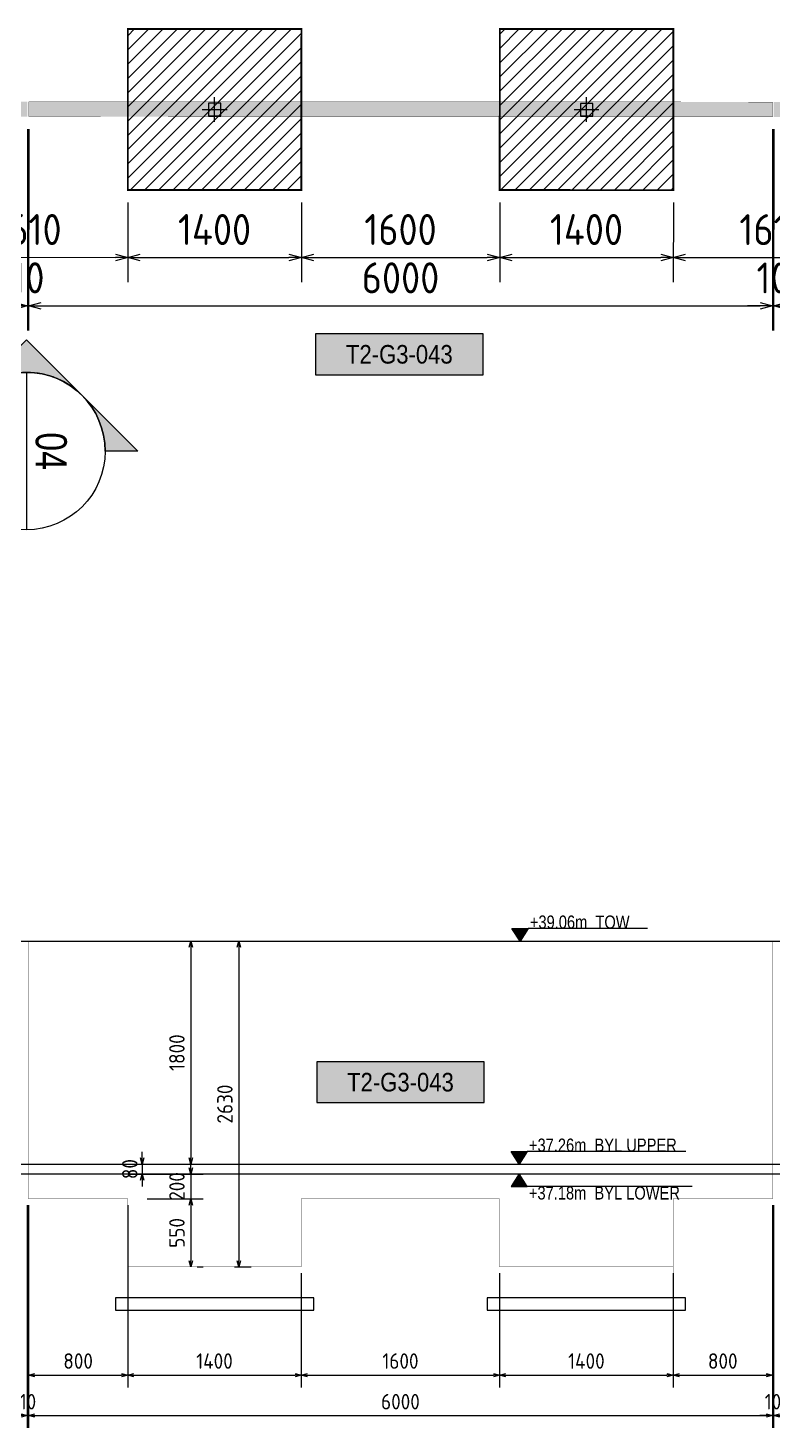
# Model space of a CAD drawing. Header units: centimetres. Extents: x -6122352 to 7132207, y -1694241 to 1947892.
# Drawn here: x 3394046 to 3400055, y 745346 to 756644 of the extents above; entities that cross this region are included whole.
import ezdxf
from ezdxf.enums import TextEntityAlignment as Align

# ---------------------------------------------------------------- set-up
doc = ezdxf.new("R2010")
doc.units = ezdxf.units.CM
doc.header["$MEASUREMENT"] = 0
doc.header["$PDMODE"] = 66
doc.header["$PDSIZE"] = 100
doc.linetypes.add('DASHED2', pattern=[0.375, 0.25, -0.125])
doc.linetypes.add('HIDDEN', pattern=[0.375, 0.25, -0.125])
for name, color, linetype in [('00-MI-DIM', 7, 'Continuous'), ('@MI-FOOTINGS', 7, 'Continuous'), ('@MI-TYPE-01', 30, 'Continuous'), ('@MI-TYPE-02', 6, 'Continuous'), ('JML-Dimension', 1, 'Continuous'), ('PANEL-TAGS', 7, 'Continuous'), ('SECTION', 130, 'Continuous')]:
    doc.layers.add(name, color=color, linetype=linetype)
doc.styles.add('Arial Narrow', font='ARIALN.TTF', dxfattribs={"width": 0.95, "height": 500})
doc.styles.add('PANELTAG_STYLE', font='arial.ttf')
doc.styles.add('Schueco-BEMSTIL', font='isocpeur.ttf', dxfattribs={"width": 0.9})
doc.styles.add('txt-Pisa-std', font='arial.ttf', dxfattribs={"width": 0.8})
doc.dimstyles.new('MI- JWC-TXT-2.5 MM', dxfattribs={"dimscale": 1.5, "dimtxt": 2.5, "dimasz": 1, "dimexe": 2, "dimexo": 1, "dimgap": 1, "dimtad": 1, "dimdec": 0, "dimdsep": 46, "dimtxsty": 'Schueco-BEMSTIL', "dimblk": 'OPEN30', "dimcen": 0, "dimdle": 2, "dimclrd": 140, "dimclre": 8, "dimclrt": 40, "dimadec": 0, "dimazin": 2, "dimtfac": 1, "dimtdec": 0, "dimtix": 1, "dimtmove": 2, "dimatfit": 3, "dimldrblk": 'OPEN', "dimfxl": 2, "dimlwd": -1, "dimlwe": -1, "dimarcsym": 0})

# ---------------------------------------------------------------- blocks, each defined once
blk = doc.blocks.new('_Open30')
at = {"color": 0, "linetype": 'ByBlock', "lineweight": -2}
for p, q in [((-1, 0.27), (0, 0)), ((0, 0), (-1, -0.27)), ((0, 0), (-1, 0))]:
    blk.add_line(p, q, dxfattribs=at)
blk = doc.blocks.new('*D1447')
at = {"layer": '00-MI-DIM', "color": 140, "transparency": 16777216}
for p, q in [((396565, -188583), (396565, -188483)), ((396565, -188693), (396565, -188683)), ((396565, -188793), (396565, -188893))]:
    blk.add_line(p, q, dxfattribs=at)
at = {"layer": '00-MI-DIM', "color": 8, "transparency": 16777216}
for p, q in [((395139, -188682), (396765, -188683)), ((395139, -188692), (396765, -188693))]:
    blk.add_line(p, q, dxfattribs=at)
at = {"layer": 'Defpoints', "color": 0, "transparency": 16777216}
for p in [(395039, -188682), (395039, -188692), (396565, -188683)]:
    blk.add_point(p, dxfattribs=at)
at = {"layer": '00-MI-DIM', "color": 140, "transparency": 16777216, "xscale": 100, "yscale": 100, "zscale": 100}
for p, rotation in [((396565, -188683), 269.9897341789317), ((396565, -188693), 89.98973417893167)]:
    blk.add_blockref('_Open30', p, dxfattribs=dict(at, rotation=rotation))
at = {"layer": '00-MI-DIM', "color": 40, "transparency": 16777216, "insert": (396340, -188688), "char_height": 250, "attachment_point": 5, "rotation": 89.9897, "style": 'Schueco-BEMSTIL'}
blk.add_mtext('10', dxfattribs=at)
blk = doc.blocks.new('_Open')
at = {"color": 0, "linetype": 'ByBlock', "lineweight": -2}
for p, q in [((-1, 0.2), (0, 0)), ((-1, -0.2), (0, 0)), ((0, 0), (-1, 0))]:
    blk.add_line(p, q, dxfattribs=at)
blk = doc.blocks.new('*D1449')
at = {"layer": '00-MI-DIM', "color": 8, "transparency": 16777216}
for p, q in [((395141, -182682), (396766, -182683)), ((395139, -188682), (396765, -188683))]:
    blk.add_line(p, q, dxfattribs=at)
at = {"layer": '00-MI-DIM', "color": 140, "transparency": 16777216}
blk.add_line((396565, -188583), (396566, -182783), dxfattribs=at)
at = {"layer": 'Defpoints', "color": 0, "transparency": 16777216}
for p in [(395041, -182682), (396566, -182683), (395039, -188682)]:
    blk.add_point(p, dxfattribs=at)
at = {"layer": '00-MI-DIM', "color": 140, "transparency": 16777216, "xscale": 100, "yscale": 100, "zscale": 100}
for p, rotation in [((396566, -182683), 89.98973417893167), ((396565, -188683), 269.9897341789317)]:
    blk.add_blockref('_Open30', p, dxfattribs=dict(at, rotation=rotation))
at = {"layer": '00-MI-DIM', "color": 40, "transparency": 16777216, "insert": (396340, -185683), "char_height": 250, "attachment_point": 5, "rotation": 89.9897, "style": 'Schueco-BEMSTIL'}
blk.add_mtext('6000', dxfattribs=at)
blk = doc.blocks.new('*D1451')
at = {"layer": '00-MI-DIM', "color": 140, "transparency": 16777216}
for p, q in [((396566, -182573), (396566, -182473)), ((396566, -182683), (396566, -182673)), ((396566, -182783), (396566, -182883))]:
    blk.add_line(p, q, dxfattribs=at)
at = {"layer": '00-MI-DIM', "color": 8, "transparency": 16777216}
for p, q in [((395141, -182672), (396766, -182673)), ((395141, -182682), (396766, -182683))]:
    blk.add_line(p, q, dxfattribs=at)
at = {"layer": 'Defpoints', "color": 0, "transparency": 16777216}
for p in [(395041, -182672), (395041, -182682), (396566, -182673)]:
    blk.add_point(p, dxfattribs=at)
at = {"layer": '00-MI-DIM', "color": 140, "transparency": 16777216, "xscale": 100, "yscale": 100, "zscale": 100}
for p, rotation in [((396566, -182673), 269.9897341789317), ((396566, -182683), 89.98973417893167)]:
    blk.add_blockref('_Open30', p, dxfattribs=dict(at, rotation=rotation))
at = {"layer": '00-MI-DIM', "color": 40, "transparency": 16777216, "insert": (396341, -182678), "char_height": 250, "attachment_point": 5, "rotation": 89.9897, "style": 'Schueco-BEMSTIL'}
blk.add_mtext('10', dxfattribs=at)
blk = doc.blocks.new('T2-FOOTING PLAN')
at = {"layer": '@MI-FOOTINGS', "transparency": 33554679}
h = blk.add_hatch(dxfattribs=at)
h.set_pattern_fill('ANSI31', color=8, scale=650)
h.paths.add_polyline_path([(-700, 650), (700, 650), (700, -650), (-700, -650)])
at = {"layer": '@MI-FOOTINGS', "color": 160, "true_color": 0x3340f0, "const_width": 15}
blk.add_lwpolyline([(-700, 650), (700, 650), (700, -650), (-700, -650)], close=True, dxfattribs=at)
at = {"layer": '@MI-FOOTINGS', "color": 30}
blk.add_point((0, 0), dxfattribs=at)
blk = doc.blocks.new('*D1471')
at = {"layer": '00-MI-DIM', "color": 8, "transparency": 16777216}
for p, q in [((395731, -187882), (396375, -187883)), ((395730, -189492), (396374, -189493))]:
    blk.add_line(p, q, dxfattribs=at)
at = {"layer": '00-MI-DIM', "color": 140, "transparency": 16777216}
blk.add_line((396174, -189393), (396175, -187983), dxfattribs=at)
at = {"layer": 'Defpoints', "color": 0, "transparency": 16777216}
for p in [(395631, -187882), (396175, -187883), (395630, -189492)]:
    blk.add_point(p, dxfattribs=at)
at = {"layer": '00-MI-DIM', "color": 140, "transparency": 16777216, "xscale": 100, "yscale": 100, "zscale": 100}
for p, rotation in [((396175, -187883), 89.98973417893167), ((396174, -189493), 269.9897341789317)]:
    blk.add_blockref('_Open30', p, dxfattribs=dict(at, rotation=rotation))
at = {"layer": '00-MI-DIM', "color": 40, "transparency": 16777216, "insert": (395950, -188688), "char_height": 250, "attachment_point": 5, "rotation": 89.9897, "style": 'Schueco-BEMSTIL'}
blk.add_mtext('1610', dxfattribs=at)
blk = doc.blocks.new('*D1473')
at = {"layer": '00-MI-DIM', "color": 8, "transparency": 16777216}
for p, q in [((395731, -186482), (396375, -186483)), ((395731, -187882), (396375, -187883))]:
    blk.add_line(p, q, dxfattribs=at)
at = {"layer": '00-MI-DIM', "color": 140, "transparency": 16777216}
blk.add_line((396175, -187783), (396175, -186583), dxfattribs=at)
at = {"layer": 'Defpoints', "color": 0, "transparency": 16777216}
for p in [(395631, -186482), (396175, -186483), (395631, -187882)]:
    blk.add_point(p, dxfattribs=at)
at = {"layer": '00-MI-DIM', "color": 140, "transparency": 16777216, "xscale": 100, "yscale": 100, "zscale": 100}
for p, rotation in [((396175, -186483), 89.98973417893167), ((396175, -187883), 269.9897341789317)]:
    blk.add_blockref('_Open30', p, dxfattribs=dict(at, rotation=rotation))
at = {"layer": '00-MI-DIM', "color": 40, "transparency": 16777216, "insert": (395950, -187183), "char_height": 250, "attachment_point": 5, "rotation": 89.9897, "style": 'Schueco-BEMSTIL'}
blk.add_mtext('1400', dxfattribs=at)
blk = doc.blocks.new('*D1475')
at = {"layer": '00-MI-DIM', "color": 8, "transparency": 16777216}
for p, q in [((395732, -184882), (396375, -184883)), ((395731, -186482), (396375, -186483))]:
    blk.add_line(p, q, dxfattribs=at)
at = {"layer": '00-MI-DIM', "color": 140, "transparency": 16777216}
blk.add_line((396175, -186383), (396175, -184983), dxfattribs=at)
at = {"layer": 'Defpoints', "color": 0, "transparency": 16777216}
for p in [(395632, -184882), (396175, -184883), (395631, -186482)]:
    blk.add_point(p, dxfattribs=at)
at = {"layer": '00-MI-DIM', "color": 140, "transparency": 16777216, "xscale": 100, "yscale": 100, "zscale": 100}
for p, rotation in [((396175, -184883), 89.98973417893167), ((396175, -186483), 269.9897341789317)]:
    blk.add_blockref('_Open30', p, dxfattribs=dict(at, rotation=rotation))
at = {"layer": '00-MI-DIM', "color": 40, "transparency": 16777216, "insert": (395950, -185683), "char_height": 250, "attachment_point": 5, "rotation": 89.9897, "style": 'Schueco-BEMSTIL'}
blk.add_mtext('1600', dxfattribs=at)
blk = doc.blocks.new('*D1477')
at = {"layer": '00-MI-DIM', "color": 8, "transparency": 16777216}
for p, q in [((395732, -183482), (396375, -183483)), ((395732, -184882), (396375, -184883))]:
    blk.add_line(p, q, dxfattribs=at)
at = {"layer": '00-MI-DIM', "color": 140, "transparency": 16777216}
blk.add_line((396175, -184783), (396175, -183583), dxfattribs=at)
at = {"layer": 'Defpoints', "color": 0, "transparency": 16777216}
for p in [(395632, -183482), (396175, -183483), (395632, -184882)]:
    blk.add_point(p, dxfattribs=at)
at = {"layer": '00-MI-DIM', "color": 140, "transparency": 16777216, "xscale": 100, "yscale": 100, "zscale": 100}
for p, rotation in [((396175, -183483), 89.98973417893167), ((396175, -184883), 269.9897341789317)]:
    blk.add_blockref('_Open30', p, dxfattribs=dict(at, rotation=rotation))
at = {"layer": '00-MI-DIM', "color": 40, "transparency": 16777216, "insert": (395950, -184183), "char_height": 250, "attachment_point": 5, "rotation": 89.9897, "style": 'Schueco-BEMSTIL'}
blk.add_mtext('1400', dxfattribs=at)
blk = doc.blocks.new('*D1433')
at = {"layer": '00-MI-DIM', "color": 8, "transparency": 16777216}
for p, q in [((395733, -181872), (396376, -181873)), ((395732, -183482), (396375, -183483))]:
    blk.add_line(p, q, dxfattribs=at)
at = {"layer": '00-MI-DIM', "color": 140, "transparency": 16777216}
blk.add_line((396175, -183383), (396176, -181973), dxfattribs=at)
at = {"layer": 'Defpoints', "color": 0, "transparency": 16777216}
for p in [(395633, -181872), (396176, -181873), (395632, -183482)]:
    blk.add_point(p, dxfattribs=at)
at = {"layer": '00-MI-DIM', "color": 140, "transparency": 16777216, "xscale": 100, "yscale": 100, "zscale": 100}
for p, rotation in [((396176, -181873), 89.98973417893167), ((396175, -183483), 269.9897341789317)]:
    blk.add_blockref('_Open30', p, dxfattribs=dict(at, rotation=rotation))
at = {"layer": '00-MI-DIM', "color": 40, "transparency": 16777216, "insert": (395951, -182678), "char_height": 250, "attachment_point": 5, "rotation": 89.9897, "style": 'Schueco-BEMSTIL'}
blk.add_mtext('1610', dxfattribs=at)
blk = doc.blocks.new('*U1871')
h = blk.add_hatch(color=94)
edge = h.paths.add_edge_path()
edge.add_line((0, -6.35), (0, -8.98))
edge.add_line((0, -8.98), (-8.98, 0))
edge.add_line((-8.98, 0), (0, 8.98))
edge.add_line((0, 8.98), (0, 6.35))
edge.add_arc((0, 0), 6.35, 90, 270)
at = {"color": 94}
blk.add_line((-6.35, 0), (6.35, 0), dxfattribs=at)
for points in [[(0, -6.35), (0, -8.98), (-8.98, 0), (0, 8.98), (0, 6.35, 1)], [(-4.49, 4.49, 0.414214), (-4.49, -4.49), (-8.98, 0), (-4.49, 4.49)]]:
    blk.add_lwpolyline(points, format="xyb", close=True)
blk.add_circle((0, 0), 6.35, dxfattribs=at)
at = {"style": 'Arial Narrow', "width": 0.95, "flags": 8}
blk.add_attdef('VIEWNUMBER', text='', height=2.5, dxfattribs=at).set_placement((0, 0), align=Align.BOTTOM_CENTER)
blk.add_attdef('SHEETNUMBER', text='', height=2.5, dxfattribs=at).set_placement((0, -1.59), align=Align.TOP_CENTER)
blk = doc.blocks.new('PANELTAG')
at = {"layer": 'PANEL-TAGS', "color": 1}
blk.add_lwpolyline([(-13.5, -3.3), (13.5, -3.3), (13.5, 3.3), (-13.5, 3.3)], close=True, dxfattribs=at)
at = {"layer": 'PANEL-TAGS', "color": 40, "true_color": 0xffd700}
blk.add_solid([(-13.5, -3.3), (13.5, -3.3), (-13.5, 3.3), (13.5, 3.3)], dxfattribs=at)
at = {"layer": 'PANEL-TAGS', "color": 5, "style": 'PANELTAG_STYLE', "width": 0.85}
blk.add_attdef('TAGNO', text='', height=3, dxfattribs=at).set_placement((0, 0), align=Align.MIDDLE)
blk = doc.blocks.new('*D2090')
at = {"layer": '@MI-TYPE-01', "color": 8, "transparency": 16777216}
for p, q in [((3394050, 747145), (3394050, 745673)), ((3394850, 747145), (3394850, 745673))]:
    blk.add_line(p, q, dxfattribs=at)
at = {"layer": '@MI-TYPE-01', "color": 140, "transparency": 16777216}
blk.add_line((3394100, 745773), (3394800, 745773), dxfattribs=at)
at = {"layer": 'Defpoints', "color": 0, "transparency": 16777216}
for p in [(3394050, 747195), (3394850, 747195), (3394850, 745773)]:
    blk.add_point(p, dxfattribs=at)
at = {"layer": '@MI-TYPE-01', "color": 140, "transparency": 16777216, "xscale": 50, "yscale": 50, "zscale": 50, "rotation": 180}
blk.add_blockref('_Open30', (3394050, 745773), dxfattribs=at)
at = {"layer": '@MI-TYPE-01', "color": 140, "transparency": 16777216, "xscale": 50, "yscale": 50, "zscale": 50}
blk.add_blockref('_Open30', (3394850, 745773), dxfattribs=at)
at = {"layer": '@MI-TYPE-01', "color": 40, "transparency": 16777216, "insert": (3394450, 745886), "char_height": 125, "attachment_point": 5, "style": 'Schueco-BEMSTIL'}
blk.add_mtext('800', dxfattribs=at)
blk = doc.blocks.new('*D2091')
at = {"layer": '@MI-TYPE-01', "color": 8, "transparency": 16777216}
for p, q in [((3394850, 747145), (3394850, 745673)), ((3396250, 746595), (3396250, 745673))]:
    blk.add_line(p, q, dxfattribs=at)
at = {"layer": '@MI-TYPE-01', "color": 140, "transparency": 16777216}
blk.add_line((3394900, 745773), (3396200, 745773), dxfattribs=at)
at = {"layer": 'Defpoints', "color": 0, "transparency": 16777216}
for p in [(3394850, 747195), (3396250, 746645), (3396250, 745773)]:
    blk.add_point(p, dxfattribs=at)
at = {"layer": '@MI-TYPE-01', "color": 140, "transparency": 16777216, "xscale": 50, "yscale": 50, "zscale": 50, "rotation": 180}
blk.add_blockref('_Open30', (3394850, 745773), dxfattribs=at)
at = {"layer": '@MI-TYPE-01', "color": 140, "transparency": 16777216, "xscale": 50, "yscale": 50, "zscale": 50}
blk.add_blockref('_Open30', (3396250, 745773), dxfattribs=at)
at = {"layer": '@MI-TYPE-01', "color": 40, "transparency": 16777216, "insert": (3395550, 745886), "char_height": 125, "attachment_point": 5, "style": 'Schueco-BEMSTIL'}
blk.add_mtext('1400', dxfattribs=at)
blk = doc.blocks.new('*D2092')
at = {"layer": '@MI-TYPE-01', "color": 8, "transparency": 16777216}
for p, q in [((3396250, 746595), (3396250, 745673)), ((3397850, 746595), (3397850, 745673))]:
    blk.add_line(p, q, dxfattribs=at)
at = {"layer": '@MI-TYPE-01', "color": 140, "transparency": 16777216}
blk.add_line((3396300, 745773), (3397800, 745773), dxfattribs=at)
at = {"layer": 'Defpoints', "color": 0, "transparency": 16777216}
for p in [(3396250, 746645), (3397850, 746645), (3397850, 745773)]:
    blk.add_point(p, dxfattribs=at)
at = {"layer": '@MI-TYPE-01', "color": 140, "transparency": 16777216, "xscale": 50, "yscale": 50, "zscale": 50, "rotation": 180}
blk.add_blockref('_Open30', (3396250, 745773), dxfattribs=at)
at = {"layer": '@MI-TYPE-01', "color": 140, "transparency": 16777216, "xscale": 50, "yscale": 50, "zscale": 50}
blk.add_blockref('_Open30', (3397850, 745773), dxfattribs=at)
at = {"layer": '@MI-TYPE-01', "color": 40, "transparency": 16777216, "insert": (3397050, 745886), "char_height": 125, "attachment_point": 5, "style": 'Schueco-BEMSTIL'}
blk.add_mtext('1600', dxfattribs=at)
blk = doc.blocks.new('*D2093')
at = {"layer": '@MI-TYPE-01', "color": 8, "transparency": 16777216}
for p, q in [((3397850, 746595), (3397850, 745673)), ((3399250, 746595), (3399250, 745673))]:
    blk.add_line(p, q, dxfattribs=at)
at = {"layer": '@MI-TYPE-01', "color": 140, "transparency": 16777216}
blk.add_line((3397900, 745773), (3399200, 745773), dxfattribs=at)
at = {"layer": 'Defpoints', "color": 0, "transparency": 16777216}
for p in [(3397850, 746645), (3399250, 746645), (3399250, 745773)]:
    blk.add_point(p, dxfattribs=at)
at = {"layer": '@MI-TYPE-01', "color": 140, "transparency": 16777216, "xscale": 50, "yscale": 50, "zscale": 50, "rotation": 180}
blk.add_blockref('_Open30', (3397850, 745773), dxfattribs=at)
at = {"layer": '@MI-TYPE-01', "color": 140, "transparency": 16777216, "xscale": 50, "yscale": 50, "zscale": 50}
blk.add_blockref('_Open30', (3399250, 745773), dxfattribs=at)
at = {"layer": '@MI-TYPE-01', "color": 40, "transparency": 16777216, "insert": (3398550, 745886), "char_height": 125, "attachment_point": 5, "style": 'Schueco-BEMSTIL'}
blk.add_mtext('1400', dxfattribs=at)
blk = doc.blocks.new('*D2094')
at = {"layer": '@MI-TYPE-01', "color": 8, "transparency": 16777216}
for p, q in [((3400050, 747145), (3400050, 745673)), ((3399250, 746595), (3399250, 745673))]:
    blk.add_line(p, q, dxfattribs=at)
at = {"layer": '@MI-TYPE-01', "color": 140, "transparency": 16777216}
blk.add_line((3399300, 745773), (3400000, 745773), dxfattribs=at)
at = {"layer": 'Defpoints', "color": 0, "transparency": 16777216}
for p in [(3400050, 747195), (3399250, 746645), (3400050, 745773)]:
    blk.add_point(p, dxfattribs=at)
at = {"layer": '@MI-TYPE-01', "color": 140, "transparency": 16777216, "xscale": 50, "yscale": 50, "zscale": 50, "rotation": 180}
blk.add_blockref('_Open30', (3399250, 745773), dxfattribs=at)
at = {"layer": '@MI-TYPE-01', "color": 140, "transparency": 16777216, "xscale": 50, "yscale": 50, "zscale": 50}
blk.add_blockref('_Open30', (3400050, 745773), dxfattribs=at)
at = {"layer": '@MI-TYPE-01', "color": 40, "transparency": 16777216, "insert": (3399650, 745886), "char_height": 125, "attachment_point": 5, "style": 'Schueco-BEMSTIL'}
blk.add_mtext('800', dxfattribs=at)
blk = doc.blocks.new('*D2095')
at = {"layer": '@MI-TYPE-01', "color": 8, "transparency": 16777216}
for p, q in [((3394050, 747145), (3394050, 745346)), ((3400050, 747145), (3400050, 745346))]:
    blk.add_line(p, q, dxfattribs=at)
at = {"layer": '@MI-TYPE-01', "color": 140, "transparency": 16777216}
blk.add_line((3394100, 745446), (3400000, 745446), dxfattribs=at)
at = {"layer": 'Defpoints', "color": 0, "transparency": 16777216}
for p in [(3394050, 747195), (3400050, 747195), (3400050, 745446)]:
    blk.add_point(p, dxfattribs=at)
at = {"layer": '@MI-TYPE-01', "color": 140, "transparency": 16777216, "xscale": 50, "yscale": 50, "zscale": 50, "rotation": 180}
blk.add_blockref('_Open30', (3394050, 745446), dxfattribs=at)
at = {"layer": '@MI-TYPE-01', "color": 140, "transparency": 16777216, "xscale": 50, "yscale": 50, "zscale": 50}
blk.add_blockref('_Open30', (3400050, 745446), dxfattribs=at)
at = {"layer": '@MI-TYPE-01', "color": 40, "transparency": 16777216, "insert": (3397050, 745558), "char_height": 125, "attachment_point": 5, "style": 'Schueco-BEMSTIL'}
blk.add_mtext('6000', dxfattribs=at)
blk = doc.blocks.new('*D2103')
at = {"layer": '@MI-TYPE-01', "color": 8, "transparency": 16777216}
for p, q in [((3394040, 747145), (3394040, 745346)), ((3394050, 747145), (3394050, 745346))]:
    blk.add_line(p, q, dxfattribs=at)
at = {"layer": '@MI-TYPE-01', "color": 140, "transparency": 16777216}
for p, q in [((3393990, 745446), (3393940, 745446)), ((3394040, 745446), (3394050, 745446)), ((3394100, 745446), (3394150, 745446))]:
    blk.add_line(p, q, dxfattribs=at)
at = {"layer": 'Defpoints', "color": 0, "transparency": 16777216}
for p in [(3394040, 747195), (3394050, 747195), (3394050, 745446)]:
    blk.add_point(p, dxfattribs=at)
at = {"layer": '@MI-TYPE-01', "color": 140, "transparency": 16777216, "xscale": 50, "yscale": 50, "zscale": 50}
blk.add_blockref('_Open30', (3394040, 745446), dxfattribs=at)
at = {"layer": '@MI-TYPE-01', "color": 140, "transparency": 16777216, "xscale": 50, "yscale": 50, "zscale": 50, "rotation": 180}
blk.add_blockref('_Open30', (3394050, 745446), dxfattribs=at)
at = {"layer": '@MI-TYPE-01', "color": 40, "transparency": 16777216, "insert": (3394045, 745558), "char_height": 125, "attachment_point": 5, "style": 'Schueco-BEMSTIL'}
blk.add_mtext('10', dxfattribs=at)
blk = doc.blocks.new('*D2104')
at = {"layer": '@MI-TYPE-01', "color": 8, "transparency": 16777216}
for p, q in [((3400050, 747145), (3400050, 745346)), ((3400060, 747145), (3400060, 745346))]:
    blk.add_line(p, q, dxfattribs=at)
at = {"layer": '@MI-TYPE-01', "color": 140, "transparency": 16777216}
for p, q in [((3400000, 745446), (3399950, 745446)), ((3400050, 745446), (3400060, 745446)), ((3400110, 745446), (3400160, 745446))]:
    blk.add_line(p, q, dxfattribs=at)
at = {"layer": 'Defpoints', "color": 0, "transparency": 16777216}
for p in [(3400050, 747195), (3400060, 747195), (3400060, 745446)]:
    blk.add_point(p, dxfattribs=at)
at = {"layer": '@MI-TYPE-01', "color": 140, "transparency": 16777216, "xscale": 50, "yscale": 50, "zscale": 50}
blk.add_blockref('_Open30', (3400050, 745446), dxfattribs=at)
at = {"layer": '@MI-TYPE-01', "color": 140, "transparency": 16777216, "xscale": 50, "yscale": 50, "zscale": 50, "rotation": 180}
blk.add_blockref('_Open30', (3400060, 745446), dxfattribs=at)
at = {"layer": '@MI-TYPE-01', "color": 40, "transparency": 16777216, "insert": (3400055, 745558), "char_height": 125, "attachment_point": 5, "style": 'Schueco-BEMSTIL'}
blk.add_mtext('10', dxfattribs=at)
blk = doc.blocks.new('T2-ELE FT')
at = {"color": 12, "linetype": 'HIDDEN', "ltscale": 5, "const_width": 2}
blk.add_lwpolyline([(30306558, 1676366), (30306558, 1676866), (30307958, 1676866), (30307958, 1676366)], dxfattribs=at)
at = {"color": 12, "ltscale": 20, "const_width": 2}
blk.add_lwpolyline([(30306558, 1676366), (30307958, 1676366), (30307958, 1676116), (30306558, 1676116)], close=True, dxfattribs=at)
at = {"color": 8, "ltscale": 20}
blk.add_lwpolyline([(30306458, 1676116), (30308058, 1676116), (30308058, 1676016), (30306458, 1676016)], close=True, dxfattribs=at)
blk = doc.blocks.new('*D2078')
at = {"layer": '@MI-TYPE-01', "color": 8, "transparency": 16777216}
for p, q in [((3395711, 749275), (3395846, 749275)), ((3395711, 746645), (3395846, 746645))]:
    blk.add_line(p, q, dxfattribs=at)
at = {"layer": '@MI-TYPE-01', "color": 140, "transparency": 16777216}
blk.add_line((3395746, 749225), (3395746, 746695), dxfattribs=at)
at = {"layer": 'Defpoints', "color": 0, "transparency": 16777216}
for p in [(3395661, 749275), (3395661, 746645), (3395746, 746645)]:
    blk.add_point(p, dxfattribs=at)
at = {"layer": '@MI-TYPE-01', "color": 140, "transparency": 16777216, "xscale": 50, "yscale": 50, "zscale": 50}
for p, rotation in [((3395746, 749275), 90), ((3395746, 746645), 270)]:
    blk.add_blockref('_Open30', p, dxfattribs=dict(at, rotation=rotation))
at = {"layer": '@MI-TYPE-01', "color": 40, "transparency": 16777216, "insert": (3395634, 747960), "char_height": 125, "attachment_point": 5, "rotation": 90, "style": 'Schueco-BEMSTIL'}
blk.add_mtext('2630', dxfattribs=at)
blk = doc.blocks.new('*D2079')
at = {"layer": '@MI-TYPE-01', "color": 8, "transparency": 16777216}
for p, q in [((3395286, 749275), (3395459, 749275)), ((3395286, 747475), (3395459, 747475))]:
    blk.add_line(p, q, dxfattribs=at)
at = {"layer": '@MI-TYPE-01', "color": 140, "transparency": 16777216}
blk.add_line((3395359, 749225), (3395359, 747525), dxfattribs=at)
at = {"layer": 'Defpoints', "color": 0, "transparency": 16777216}
for p in [(3395236, 749275), (3395236, 747475), (3395359, 747475)]:
    blk.add_point(p, dxfattribs=at)
at = {"layer": '@MI-TYPE-01', "color": 140, "transparency": 16777216, "xscale": 50, "yscale": 50, "zscale": 50}
for p, rotation in [((3395359, 749275), 90), ((3395359, 747475), 270)]:
    blk.add_blockref('_Open30', p, dxfattribs=dict(at, rotation=rotation))
at = {"layer": '@MI-TYPE-01', "color": 40, "transparency": 16777216, "insert": (3395247, 748375), "char_height": 125, "attachment_point": 5, "rotation": 90, "style": 'Schueco-BEMSTIL'}
blk.add_mtext('1800', dxfattribs=at)
blk = doc.blocks.new('*D2080')
at = {"layer": '@MI-TYPE-01', "color": 140, "transparency": 16777216}
for p, q in [((3394967, 747525), (3394967, 747575)), ((3394967, 747475), (3394967, 747395)), ((3394967, 747345), (3394967, 747295))]:
    blk.add_line(p, q, dxfattribs=at)
at = {"layer": '@MI-TYPE-01', "color": 8, "transparency": 16777216}
for p, q in [((3394756, 747475), (3395067, 747475)), ((3394858, 747395), (3395067, 747395))]:
    blk.add_line(p, q, dxfattribs=at)
at = {"layer": 'Defpoints', "color": 0, "transparency": 16777216}
for p in [(3394706, 747475), (3394808, 747395), (3394967, 747395)]:
    blk.add_point(p, dxfattribs=at)
at = {"layer": '@MI-TYPE-01', "color": 140, "transparency": 16777216, "xscale": 50, "yscale": 50, "zscale": 50}
for p, rotation in [((3394967, 747475), 270), ((3394967, 747395), 90)]:
    blk.add_blockref('_Open30', p, dxfattribs=dict(at, rotation=rotation))
at = {"layer": '@MI-TYPE-01', "color": 40, "transparency": 16777216, "insert": (3394867, 747435), "char_height": 125, "attachment_point": 5, "rotation": 90, "style": 'Schueco-BEMSTIL'}
blk.add_mtext('80', dxfattribs=at)
blk = doc.blocks.new('*D2081')
at = {"layer": '@MI-TYPE-01', "color": 140, "transparency": 16777216}
for p, q in [((3395359, 747445), (3395359, 747495)), ((3395359, 747395), (3395359, 747195)), ((3395359, 747145), (3395359, 747095))]:
    blk.add_line(p, q, dxfattribs=at)
at = {"layer": '@MI-TYPE-01', "color": 8, "transparency": 16777216}
for p, q in [((3394858, 747395), (3395459, 747395)), ((3395007, 747195), (3395459, 747195))]:
    blk.add_line(p, q, dxfattribs=at)
at = {"layer": 'Defpoints', "color": 0, "transparency": 16777216}
for p in [(3394808, 747395), (3394957, 747195), (3395359, 747195)]:
    blk.add_point(p, dxfattribs=at)
at = {"layer": '@MI-TYPE-01', "color": 140, "transparency": 16777216, "xscale": 50, "yscale": 50, "zscale": 50}
for p, rotation in [((3395359, 747395), 270), ((3395359, 747195), 90)]:
    blk.add_blockref('_Open30', p, dxfattribs=dict(at, rotation=rotation))
at = {"layer": '@MI-TYPE-01', "color": 40, "transparency": 16777216, "insert": (3395247, 747295), "char_height": 125, "attachment_point": 5, "rotation": 90, "style": 'Schueco-BEMSTIL'}
blk.add_mtext('200', dxfattribs=at)
blk = doc.blocks.new('*D2082')
at = {"layer": '@MI-TYPE-01', "color": 8, "transparency": 16777216}
for p, q in [((3395007, 747195), (3395459, 747195)), ((3395409, 746645), (3395459, 746645))]:
    blk.add_line(p, q, dxfattribs=at)
at = {"layer": '@MI-TYPE-01', "color": 140, "transparency": 16777216}
blk.add_line((3395359, 747145), (3395359, 746695), dxfattribs=at)
at = {"layer": 'Defpoints', "color": 0, "transparency": 16777216}
for p in [(3394957, 747195), (3395359, 746645), (3395359, 746645)]:
    blk.add_point(p, dxfattribs=at)
at = {"layer": '@MI-TYPE-01', "color": 140, "transparency": 16777216, "xscale": 50, "yscale": 50, "zscale": 50}
for p, rotation in [((3395359, 747195), 90), ((3395359, 746645), 270)]:
    blk.add_blockref('_Open30', p, dxfattribs=dict(at, rotation=rotation))
at = {"layer": '@MI-TYPE-01', "color": 40, "transparency": 16777216, "insert": (3395247, 746920), "char_height": 125, "attachment_point": 5, "rotation": 90, "style": 'Schueco-BEMSTIL'}
blk.add_mtext('550', dxfattribs=at)
blk = doc.blocks.new('*U2058')
at = {"layer": 'JML-Dimension'}
h = blk.add_hatch(color=10, dxfattribs=at)
h.dxf.hatch_style = 1
h.paths.add_polyline_path([(0, 0), (-1.54, 2.37), (1.54, 2.37)])
blk.add_line((24.31, 2.37), (1.54, 2.37), dxfattribs=at)
blk.add_lwpolyline([(0, 0), (-1.54, 2.37), (1.54, 2.37), (0, 0)], dxfattribs=at)
at = {"color": 5, "style": 'txt-Pisa-std', "width": 0.8}
blk.add_attdef('+0.0', text='', height=2.5, dxfattribs=at).set_placement((1.87, 2.37), align=Align.BOTTOM_LEFT)
blk = doc.blocks.new('*U2056')
at = {"layer": 'JML-Dimension'}
h = blk.add_hatch(color=10, dxfattribs=at)
h.dxf.hatch_style = 1
h.paths.add_polyline_path([(0, 0), (-1.54, 2.37), (1.54, 2.37)])
blk.add_line((31.81, 2.37), (1.54, 2.37), dxfattribs=at)
blk.add_lwpolyline([(0, 0), (-1.54, 2.37), (1.54, 2.37), (0, 0)], dxfattribs=at)
at = {"color": 5, "style": 'txt-Pisa-std', "width": 0.8}
blk.add_attdef('+0.0', text='', height=2.5, dxfattribs=at).set_placement((1.87, 2.37), align=Align.BOTTOM_LEFT)
blk = doc.blocks.new('*U2057')
at = {"layer": 'JML-Dimension'}
h = blk.add_hatch(color=10, dxfattribs=at)
h.dxf.hatch_style = 1
h.paths.add_polyline_path([(0, 0), (-1.54, 2.37), (1.54, 2.37)])
blk.add_line((33.03, 2.37), (1.54, 2.37), dxfattribs=at)
blk.add_lwpolyline([(0, 0), (-1.54, 2.37), (1.54, 2.37), (0, 0)], dxfattribs=at)
at = {"color": 5, "style": 'txt-Pisa-std', "width": 0.8}
blk.add_attdef('+0.0', text='', height=2.5, dxfattribs=at).set_placement((1.87, 2.37), align=Align.BOTTOM_LEFT)
blk = doc.blocks.new('T2-MID PARTITION HALF')
at = {"layer": '@MI-TYPE-02'}
h = blk.add_hatch(color=256, dxfattribs=at)
h.dxf.hatch_style = 1
h.paths.add_polyline_path([(-62.2, 5901.9), (-60, 0), (60, 0), (57.8, 5901.8)])
h.paths.add_polyline_path([(-60, 11911.9), (-62.1, 5911.9), (57.9, 5911.8), (60, 11911.8)])
h.paths.add_polyline_path([(-57.9, 17921.9), (-60, 11921.9), (60, 11921.8), (62.1, 17921.8)])
h.paths.add_polyline_path([(-55.8, 23931.9), (-57.9, 17931.9), (62.1, 17931.8), (64.2, 23931.8)])
at = {"layer": '@MI-TYPE-02', "const_width": 2.5}
blk.add_lwpolyline([(-57.9, 17921.9), (-60, 11921.9), (60, 11921.8), (62.1, 17921.8)], close=True, dxfattribs=at)
at = {"layer": '@MI-FOOTINGS', "rotation": 89.98973417812736}
for p in [(2.9, 16421.8), (2.4, 13421.8)]:
    blk.add_blockref('T2-FOOTING PLAN', p, dxfattribs=at)
at = {"layer": '00-MI-DIM'}
for base, p1, p2, picture, middle in [((1196.8, 18731.6), (653, 17121.7), (654.4, 18731.7), '*D1433', (971.6, 17926.7)), ((1196.5, 17121.6), (652.8, 15721.7), (653, 17121.7), '*D1477', (971.4, 16421.7)), ((1196.2, 15721.6), (652.5, 14121.7), (652.8, 15721.7), '*D1475', (971.1, 14921.7)), ((1196, 14121.6), (652.3, 12721.7), (652.5, 14121.7), '*D1473', (970.8, 13421.7)), ((1195.7, 12721.6), (650.9, 11111.7), (652.3, 12721.7), '*D1471', (970.6, 11916.7))]:
    dim = blk.add_linear_dim(base=base, p1=p1, p2=p2, angle=89.98973, dimstyle='MI- JWC-TXT-2.5 MM', dxfattribs=at)
    dim.commit()
    dim.dimension.update_dxf_attribs({"geometry": picture, "text_midpoint": middle, "insert": (-394979, 200604.2)})
for base, p1, p2, picture, middle in [((1586.8, 17931.6), (62.1, 17921.8), (62.1, 17931.8), '*D1451', (1586.8, 17926.6)), ((1586.8, 17921.6), (60, 11921.8), (62.1, 17921.8), '*D1449', (1586.3, 14921.6)), ((1585.7, 11921.6), (60, 11911.8), (60, 11921.8), '*D1447', (1585.7, 11916.6))]:
    dim = blk.add_linear_dim(base=base, p1=p1, p2=p2, angle=89.98973, dimstyle='MI- JWC-TXT-2.5 MM', dxfattribs=at)
    dim.commit()
    dim.dimension.update_dxf_attribs({"geometry": picture, "text_midpoint": middle, "dimtype": 128, "insert": (-394979, 200604.2)})

msp = doc.modelspace()

# ---------------------------------------------------------------- linework, layer by layer
at = {"layer": '@MI-TYPE-01', "const_width": 2.5}
msp.add_lwpolyline([(3394050.204, 749275.48765), (3400050.204, 749275.48765), (3400050.204, 747195.48769), (3399250.204, 747195.48769), (3399250.204, 746645.48769), (3397850.204, 746645.48769), (3397850.204, 747195.48769), (3396250.204, 747195.48769), (3396250.204, 746645.48769), (3394850.204, 746645.48769), (3394850.204, 747195.48769), (3394050.204, 747195.48769)], close=True, dxfattribs=at)
at = {"layer": '@MI-TYPE-02', "color": 160, "linetype": 'DASHED2', "ltscale": 5}
for points in [[(3381935.35401, 749275.48765), (3406060.204, 749275.48765)], [(3381960.54805, 747475.48769), (3406060.204, 747475.48769)], [(3381960.54805, 747395.48769), (3406060.204, 747395.48769)]]:
    msp.add_lwpolyline(points, dxfattribs=at)

# ---------------------------------------------------------------- block references
at = {"color": 2, "xscale": -1}
for p in [(33702808.36556, -929720.38607), (33705808.36556, -929720.38607)]:
    msp.add_blockref('T2-ELE FT', p, dxfattribs=at)
at = {"layer": '00-MI-DIM'}
ref = msp.add_blockref('*U1871', (3394033.22329, 753229.54428), dxfattribs=dict(at, xscale=100, yscale=100, zscale=100, rotation=270))
ref.add_attrib('VIEWNUMBER', '04', dxfattribs={"layer": '0', "height": 250, "rotation": 270, "style": 'Arial Narrow', "width": 0.95}).set_placement((3394033.22329, 753229.54428), align=Align.BOTTOM_CENTER)
ref.add_attrib('SHEETNUMBER', 'G3-T2', dxfattribs={"layer": '0', "height": 250, "rotation": 270, "style": 'Arial Narrow', "width": 0.95}).set_placement((3393874.47329, 753229.54428), align=Align.TOP_CENTER)
at = {"layer": '@MI-TYPE-02', "color": 6, "rotation": 270}
msp.add_blockref('T2-MID PARTITION HALF', (3382129.40118, 755988.49058), dxfattribs=at)
at = {"layer": 'PANEL-TAGS'}
ref = msp.add_blockref('PANELTAG', (3397041.01684, 754010.49959), dxfattribs=dict(at, xscale=50.00000000000001, yscale=50.00000000000001, zscale=50.00000000000001))
ref.add_attrib('TAGNO', 'T2-G3-043', dxfattribs={"color": 5, "height": 150, "style": 'PANELTAG_STYLE', "width": 0.85}).set_placement((3397041.01684, 754010.49959), align=Align.MIDDLE_CENTER)
ref = msp.add_blockref('PANELTAG', (3397050.204, 748136.64151), dxfattribs=dict(at, xscale=50, yscale=50, zscale=50))
ref.add_attrib('TAGNO', 'T2-G3-043', dxfattribs={"color": 5, "height": 150, "style": 'PANELTAG_STYLE', "width": 0.85}).set_placement((3397050.204, 748136.64151), align=Align.MIDDLE_CENTER)
at = {"layer": 'SECTION', "color": 6}
ref = msp.add_blockref('*U2058', (3398014.97012, 749275.48765), dxfattribs=dict(at, xscale=42.30147098076819, yscale=42.30147098076819, zscale=42.30147098076819))
ref.add_attrib('+0.0', '+39.06m  TOW', (3398094.09877, 749375.74471), dxfattribs={"layer": 'JML-Dimension', "color": 5, "height": 105.7536775, "style": 'txt-Pisa-std', "width": 0.8})
ref = msp.add_blockref('*U2056', (3398007.67663, 747475.48769), dxfattribs=dict(at, xscale=42.30147098076819, yscale=42.30147098076819, zscale=42.30147098076819))
ref.add_attrib('+0.0', '+37.26m  BYL UPPER', (3398086.80528, 747575.74476), dxfattribs={"layer": 'JML-Dimension', "color": 5, "height": 105.7536775, "style": 'txt-Pisa-std', "width": 0.8})
ref = msp.add_blockref('*U2057', (3398007.13662, 747395.48769), dxfattribs=dict(at, xscale=-42.30147098076819, yscale=42.30147098076819, zscale=42.30147098076819, rotation=180))
ref.add_attrib('+0.0', '+37.18m  BYL LOWER', (3398086.26527, 747189.47695), dxfattribs={"layer": 'JML-Dimension', "color": 5, "height": 105.7536775, "style": 'txt-Pisa-std', "width": 0.8})

# ---------------------------------------------------------------- dimensions: what is measured, and where the dimension line sits
at = {"layer": '@MI-TYPE-01'}
for base, p1, p2, picture, middle in [((3395359.27875, 747475.48769), (3395235.96233, 749275.48765), (3395235.96233, 747475.48769), '*D2079', (3395246.77875, 748375.48767)), ((3395746.30826, 746645.48769), (3395661.43224, 749275.48765), (3395661.43224, 746645.48769), '*D2078', (3395633.80826, 747960.48767)), ((3395359.27875, 747195.48769), (3394808.06956, 747395.48769), (3394957.02072, 747195.48769), '*D2081', (3395246.77875, 747295.48769)), ((3395359.27875, 746645.48769), (3394957.02072, 747195.48769), (3395359.27875, 746645.48769), '*D2082', (3395246.77875, 746920.48769))]:
    dim = msp.add_linear_dim(base=base, p1=p1, p2=p2, angle=90, dimstyle='MI- JWC-TXT-2.5 MM', dxfattribs=at)
    dim.commit()
    dim.dimension.update_dxf_attribs({"geometry": picture, "text_midpoint": middle})
dim = msp.add_linear_dim(base=(3394966.70114, 747395.48769), p1=(3394705.74684, 747475.48769), p2=(3394808.06956, 747395.48769), angle=90, dimstyle='MI- JWC-TXT-2.5 MM', dxfattribs=at)
dim.commit()
dim.dimension.update_dxf_attribs({"geometry": '*D2080', "text_midpoint": (3394866.62729, 747435.48769), "dimtype": 160})
for base, p1, p2, picture, middle in [((3394050.204, 745445.66259), (3394040.204, 747195.48769), (3394050.204, 747195.48769), '*D2103', (3394045.204, 745558.16259)), ((3400060.204, 745445.66259), (3400050.204, 747195.48769), (3400060.204, 747195.48769), '*D2104', (3400055.204, 745558.16259))]:
    dim = msp.add_linear_dim(base=base, p1=p1, p2=p2, dimstyle='MI- JWC-TXT-2.5 MM', dxfattribs=at)
    dim.commit()
    dim.dimension.update_dxf_attribs({"geometry": picture, "text_midpoint": middle})
for base, p1, p2, picture, middle in [((3394850.204, 745773.13522), (3394050.204, 747195.48769), (3394850.204, 747195.48769), '*D2090', (3394450.204, 745773.13522)), ((3400050.204, 745445.66259), (3394050.204, 747195.48769), (3400050.204, 747195.48769), '*D2095', (3397050.204, 745445.66259)), ((3396250.204, 745773.13522), (3394850.204, 747195.48769), (3396250.204, 746645.48769), '*D2091', (3395550.204, 745773.13522)), ((3400050.204, 745773.13522), (3399250.204, 746645.48769), (3400050.204, 747195.48769), '*D2094', (3399650.204, 745773.13522)), ((3397850.204, 745773.13522), (3396250.204, 746645.48769), (3397850.204, 746645.48769), '*D2092', (3397050.204, 745773.13522)), ((3399250.204, 745773.13522), (3397850.204, 746645.48769), (3399250.204, 746645.48769), '*D2093', (3398550.204, 745773.13522))]:
    dim = msp.add_linear_dim(base=base, p1=p1, p2=p2, dimstyle='MI- JWC-TXT-2.5 MM', dxfattribs=at)
    dim.commit()
    dim.dimension.update_dxf_attribs({"geometry": picture, "text_midpoint": middle, "dimtype": 160})

doc.saveas('drawing.dxf')
